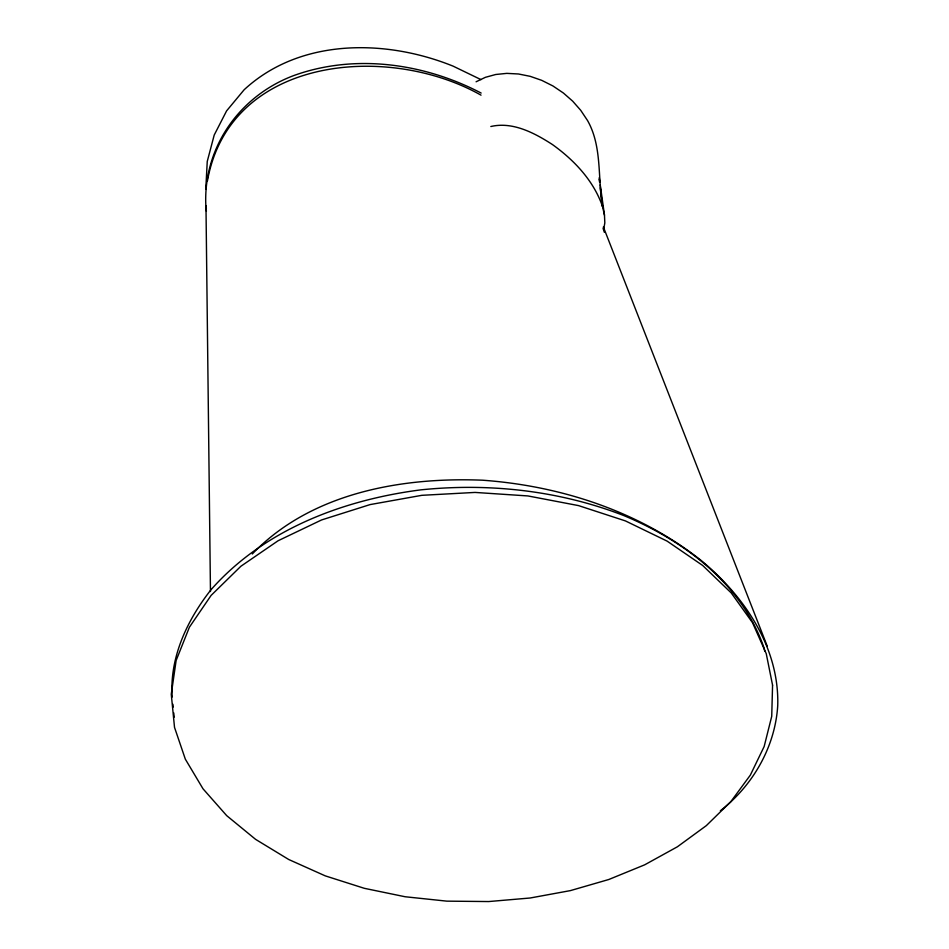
<?xml version="1.0" encoding="UTF-8"?>
<svg xmlns="http://www.w3.org/2000/svg" width="949" height="949" viewBox="0 0 949 949"><rect width="100%" height="100%" fill="white"/><g stroke="black" fill="none" stroke-linecap="round" stroke-linejoin="round"><path stroke-width="1.42" d="M205.779 189.242L207.25 161.449L214.213 135.043L226.597 110.879L244.13 89.775C300.038 37.901 385.982 38.933 453.195 66.181L480.989 79.621M210.464 591.571L206.004 208.4C201.935 149.23 238.685 96.24 293.632 75.612C354.867 53.405 424.227 63.275 481.143 93.061M603.623 229.741L604.821 222.908L604.477 215.162L600.243 184.889M207.451 180.82C229.848 56.003 388.438 42.812 481.024 95.161M252.28 554.002C310.833 493.006 401.202 476.92 482.543 480.206C560.776 485.852 638.606 511.203 700.682 560.064C744.052 595.747 779.497 647.42 777.729 705.629C775.143 747.017 752.83 785.523 720.35 810.766M476.09 81.78L485.402 77.32L495.734 74.496L506.813 73.37L518.486 73.986L530.194 76.335L541.725 80.345L552.959 85.979L563.433 93.049L572.686 101.175L580.681 110.262L587.526 120.511C602.354 146.62 597.562 178.175 602.568 206.692L604.477 215.162M490.835 126.514C512.745 121.401 534.548 132.979 552.448 144.556C574.24 160.179 593.825 180.879 602.568 206.692L600.243 187.878M603.386 226.977L767.243 646.174M603.066 228.175L604.311 232.244M764.716 651.133L764.147 648.274C742.177 584.133 684.241 540.693 623.671 515.509C559.341 490.55 489.364 482.827 420.893 489.85C342.957 499.874 264.059 529.554 211.034 589.697C187.19 620.005 169.302 657.728 172.208 697.041M599.234 177.677L599.839 182.006M205.969 205.613L206.36 208.412M206.004 208.4L206.396 211.2M599.175 179.195L599.531 182.089M172.908 704.253L173.192 707.135M173.75 712.901L174.177 717.23M772.569 685.166L771.727 716.329L764.159 746.507L750.351 775.096L730.872 801.608L706.341 825.618L677.384 846.793L644.656 864.836L608.772 879.509L570.396 890.613L530.159 898.003L488.747 901.55L446.825 901.147L405.104 896.746L364.321 888.311L325.258 875.868L288.721 859.497L255.578 839.343L226.704 815.654L202.991 788.773L185.328 759.153L174.521 727.385L171.271 694.205L176.134 660.48L189.409 627.194L211.105 595.414L240.892 566.245L278.093 540.752L321.616 519.933L370.086 504.595L421.842 495.319L475.058 492.424L527.893 495.936L578.534 505.603L625.403 520.906L667.123 541.132L702.651 565.45L731.252 592.947L752.498 622.651L766.246 653.683L772.569 685.166"/></g></svg>
